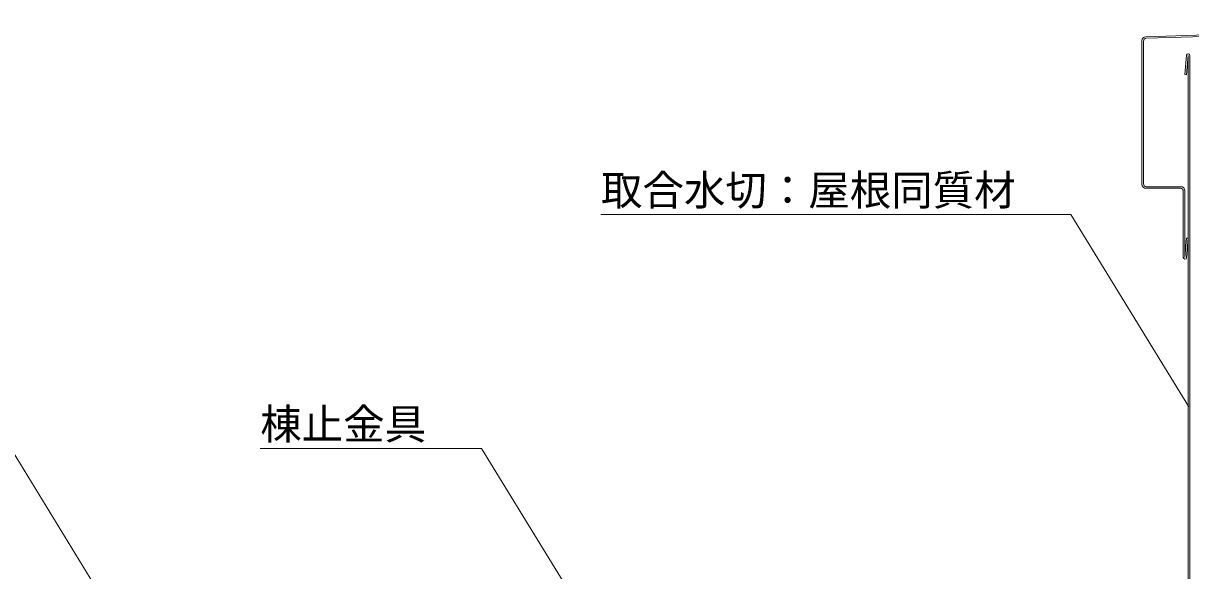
# Model space of a CAD drawing. Units: millimetres at full size, sheet at 1:5; details may follow other scales. Extents: x -3142 to 7368, y -2477 to 957.
# Drawn here: x 6183.7 to 6606.1, y -1607.2 to -1409.3 of the extents above; entities that cross this region are included whole.
import ezdxf
from ezdxf.enums import TextEntityAlignment as Align

# ---------------------------------------------------------------- set-up
doc = ezdxf.new("R2010")
doc.units = ezdxf.units.MM
doc.header["$LTSCALE"] = 5
doc.layers.add('0-0_0', color=7, linetype='Continuous', lineweight=18)
doc.styles.add('ＭＳ ゴシック', font='')
doc.styles.get('ＭＳ ゴシック').set_extended_font_data('MS Gothic')

msp = doc.modelspace()

# ---------------------------------------------------------------- linework, layer by layer
at = {"layer": '0-0_0', "color": 5}
for p, q in [((6749.397, -1409.339), (6589.855, -1414.154)), ((6589.97, -1414.751), (6749.312, -1409.941)), ((6588.4, -1467.49), (6588.4, -1415.654)), ((6589, -1467.39), (6589, -1415.751)), ((6604, -1427.862), (6604.61, -1420.888)), ((6604.598, -1427.914), (6605.208, -1420.941)), ((6605.208, -1610.319), (6605.208, -1420.941)), ((6605.808, -1610.416), (6605.808, -1420.941)), ((6604, -1427.862), (6604.598, -1427.914)), ((6589.9, -1468.99), (6602.4, -1468.99)), ((6602.5, -1468.39), (6590, -1468.39)), ((6603.4, -1469.99), (6603.4, -1493.99)), ((6604, -1469.89), (6604, -1493.99)), ((6604.598, -1494.042), (6605.208, -1487.07))]:
    msp.add_line(p, q, dxfattribs=at)
at = {"layer": '0-0_0', "color": 4}
for p, q in [((6562.686, -1478.441), (6392.686, -1478.441)), ((6605.374, -1547.995), (6562.686, -1478.441)), ((6218.193, -1626.712), (6174.618, -1555.712))]:
    msp.add_line(p, q, dxfattribs=at)
at = {"layer": '0-0_0', "color": 5}
msp.add_lwpolyline([(6604, -1493.99), (6604.61, -1487.018), (6605.208, -1487.07)], dxfattribs=at)
at = {"layer": '0-0_0', "color": 4}
msp.add_lwpolyline([(6269.409, -1563.041), (6349.409, -1563.041), (6392.941, -1633.971)], dxfattribs=at)
at = {"layer": '0-0_0', "color": 5}
for centre, radius, start, end in [((6589.9, -1415.654), 1.5, 91.72896, 180), ((6590, -1415.751), 1, 91.72895, 180), ((6605.208, -1420.941), 0.6, 359.99998, 174.99998), ((6589.9, -1467.49), 1.5, 180, 270), ((6590, -1467.39), 1, 180, 270), ((6602.4, -1469.99), 1, 0, 90), ((6602.5, -1469.89), 1.5, 0, 90), ((6604, -1493.99), 0.6, 180, 354.99998)]:
    msp.add_arc(centre, radius, start, end, dxfattribs=at)

# ---------------------------------------------------------------- texts
at = {"layer": '0-0_0', "style": 'ＭＳ ゴシック'}
for s, p in [('取合水切：屋根同質材', (6392.686, -1478.441)), ('棟止金具', (6269.409, -1563.041))]:
    msp.add_text(s, height=11, dxfattribs=at).set_placement(p, align=Align.BOTTOM_LEFT)

doc.saveas('drawing.dxf')
